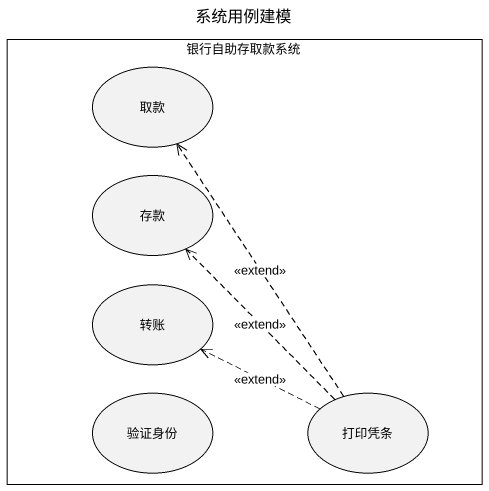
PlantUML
@startuml
title 系统用例建模
rectangle 银行自助存取款系统 {
  usecase 取款
  usecase 存款
  usecase 转账
  usecase 验证身份
  usecase 打印凭条
}
打印凭条 .up.> 取款 : <<extend>>
打印凭条 .up.> 存款 : <<extend>>
打印凭条 .left.> 转账 : <<extend>>
@enduml
